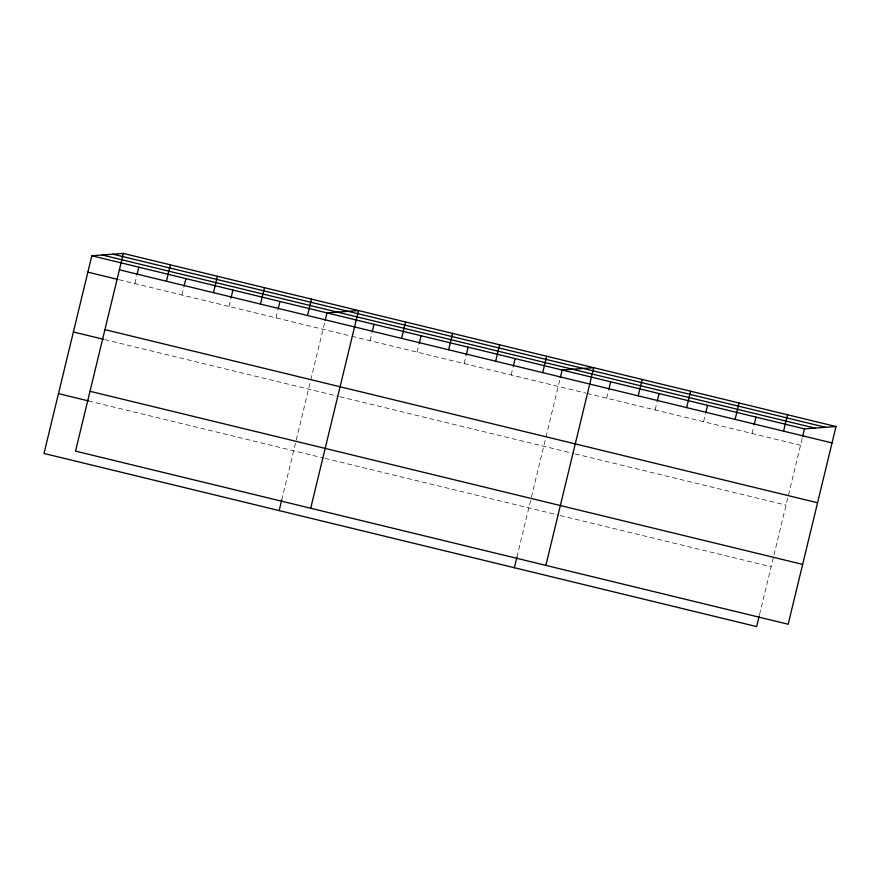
<?xml version="1.0" encoding="UTF-8"?>
<svg xmlns="http://www.w3.org/2000/svg" width="880" height="880" viewBox="0 0 880 880"><rect width="100%" height="100%" fill="white"/><g stroke="black" fill="none" stroke-linecap="round" stroke-linejoin="round"><path stroke-width="0.66" stroke-dasharray="4.4 3.3" d="M134.904 283.58L136.73 276.012M181.929 295.009L183.766 287.441M228.965 306.427L231.099 297.605M276.001 317.856L277.838 310.288M281.743 499.961L310.497 381.139M310.816 379.808L324.863 321.717M370.073 340.703L371.899 333.146M417.109 352.132L418.935 344.575M464.145 363.561L466.279 354.739M511.181 374.99L513.007 367.422M516.923 557.084L545.666 438.262M545.985 436.942L560.043 378.851M606.672 398.189L608.498 390.621M655.127 409.959L656.964 402.391M703.593 421.729L705.419 414.161M752.048 433.499L753.885 425.942M759.539 614.614L773.663 556.259M773.982 554.95L802.34 437.712M119.218 279.774L350.471 335.951M351.78 336.27L585.717 393.096M587.026 393.415L800.514 445.269M104.742 339.603L338.613 396.418M339.922 396.737L573.859 453.563M575.168 453.882L786.038 505.109M88.528 400.928L323.697 458.062M325.006 458.381L558.943 515.207M560.252 515.526L771.122 566.753"/><path stroke-width="1.32" d="M123.354 253.418L75.526 451.121L788.172 624.239L836 426.536L123.354 253.418L91.828 255.761L44 453.464L756.646 626.582L759.22 615.945M137.038 274.758L138.864 267.19M166.419 281.226L170.39 264.836M184.063 286.176L185.9 278.619M213.455 292.655L217.426 276.265M231.099 297.605L232.936 290.037M260.491 304.084L264.462 287.694M278.135 309.034L279.972 301.466M307.527 315.502L311.487 299.123M279.169 510.598L281.743 499.961M325.171 320.463L326.997 312.895L358.523 310.541L310.695 508.244M372.207 331.881L374.033 324.324M401.599 338.36L405.559 321.97M419.243 343.31L421.069 335.742M448.635 349.789L452.595 333.399M466.279 354.739L468.105 347.171M495.671 361.207L499.631 344.817M513.315 366.157L515.141 358.6M542.696 372.636L546.667 356.246M514.349 567.721L516.923 557.084M560.351 377.586L562.177 370.018L593.703 367.675L545.875 565.378M608.806 389.356L610.632 381.799M638.198 395.835L642.158 379.445M657.261 401.137L659.098 393.569M686.653 407.605L690.624 391.215M705.727 412.907L707.553 405.339M735.119 419.375L739.079 402.996M754.182 424.677L756.019 417.109M783.574 431.156L787.545 414.766M802.648 436.447L804.474 428.879L836 426.536M112.948 254.188L825.594 427.306M102.234 254.991L814.88 428.109M91.828 255.761L804.474 428.879M119.383 269.808L832.04 442.926M87.868 272.151L117.909 279.455M104.918 329.637L817.564 502.755M73.392 331.98L103.444 339.284M90.002 391.281L802.648 564.399M58.476 393.635L88.528 400.928"/></g></svg>
